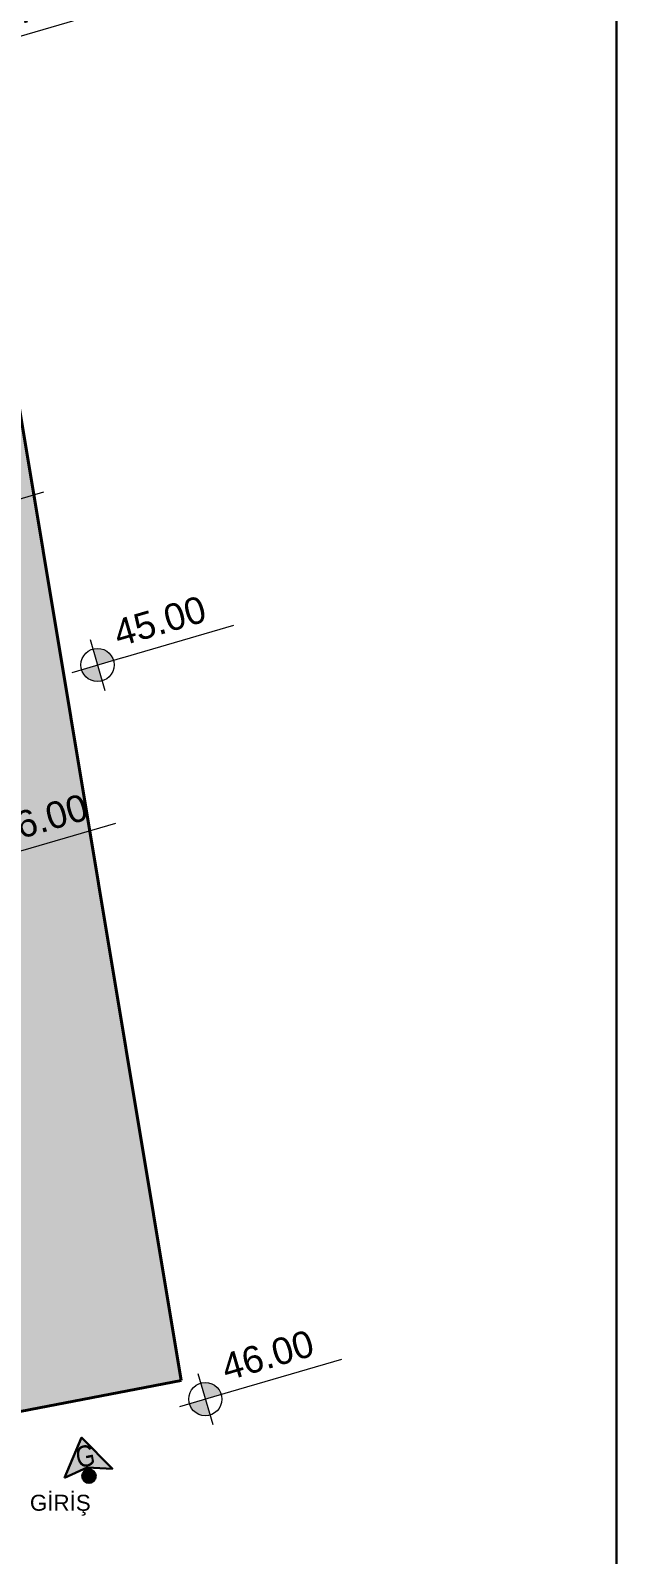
# Model space of a CAD drawing. Header units: millimetres. Extents: x 694231 to 734331, y 4486031 to 4541543.
# Drawn here: x 720170 to 721489, y 4488664 to 4492095 of the extents above; entities that cross this region are included whole.
import ezdxf
from ezdxf.enums import TextEntityAlignment as Align

# ---------------------------------------------------------------- set-up
doc = ezdxf.new("R2010")
doc.units = ezdxf.units.MM
for name, color, linetype, lineweight in [('_P10_İ_GirişBina', 250, 'Continuous', 15), ('_P3_S_Duvar_Ç', 7, 'Continuous', 30), ('VAZİYET PLANI KOT SEMBOL BS(M)', 2, 'Continuous', 18), ('VAZİYET PLANI KOT YAZI BS(M)', 1, 'Continuous', 18)]:
    doc.layers.add(name, color=color, linetype=linetype, lineweight=lineweight)
doc.styles.add('LYO_LJD', font='times.ttf')
doc.styles.add('on02.0mm-Arial', font='arial.ttf', dxfattribs={"height": 2})
doc.styles.get("Standard").update_dxf_attribs({"font": 'arial.ttf'})

# ---------------------------------------------------------------- blocks, each defined once
blk = doc.blocks.new('*U2')
at = {"layer": 'VAZİYET PLANI KOT SEMBOL BS(M)', "extrusion": (-3.94233e-09, -3.15733e-08, 1)}
h = blk.add_hatch(color=5, dxfattribs=at)
h.dxf.hatch_style = 1
h.paths.add_polyline_path([(0, 7.75), (0, 0), (7.75, 0, 0.414214)])
h.paths.add_polyline_path([(0, 0), (-7.75, 0, 0.414214), (0, -7.75)])
at = {"layer": 'VAZİYET PLANI KOT SEMBOL BS(M)', "color": 5, "extrusion": (-3.94233e-09, -3.15733e-08, 1)}
blk.add_line((12.41, 0, 0), (66.39, 0, 0), dxfattribs=at)
for points in [[(0, 12.4), (0, -12.4)], [(-12.4, 0), (12.4, 0)]]:
    blk.add_lwpolyline(points, dxfattribs=at)
blk.add_circle((0, 0), 7.75, dxfattribs=at)
at = {"layer": 'VAZİYET PLANI KOT YAZI BS(M)', "extrusion": (-3.94233e-09, -3.15733e-08, 1), "style": 'on02.0mm-Arial'}
for tag, p in [('BDK', (11.82, 1.55)), ('TZK', (11.82, -18.37))]:
    blk.add_attdef(tag, text='', height=12.5, dxfattribs=at).set_placement(p, align=Align.BOTTOM_LEFT)
blk = doc.blocks.new('G_BINA')
at = {"layer": '_P10_İ_GirişBina'}
h = blk.add_hatch(color=31, dxfattribs=at)
h.dxf.hatch_style = 1
h.paths.add_polyline_path([(-0.393, -0.098), (0, 0.488), (0.393, -0.098), (0, 0)])
h = blk.add_hatch(color=31, dxfattribs=at)
h.dxf.hatch_style = 1
edge = h.paths.add_edge_path()
edge.add_arc((0, -0.144), 0.109, 0, 360)
at = {"layer": '_P10_İ_GirişBina', "lineweight": 30}
blk.add_lwpolyline([(-0.393, -0.098), (0, 0.488), (0.393, -0.098), (0, 0)], close=True, dxfattribs=at)
blk.add_circle((0, -0.144), 0.109, dxfattribs=at)
at = {"layer": '_P10_İ_GirişBina', "insert": (0.003, 0.355), "char_height": 0.34, "width": 1.584, "attachment_point": 2, "style": 'LYO_LJD'}
blk.add_mtext('{\\fArial Narrow|b0|i0|c162|p34;G}', dxfattribs=at)

msp = doc.modelspace()

# ---------------------------------------------------------------- hatches: boundary and pattern name
at = {"layer": '_P3_S_Duvar_Ç', "lineweight": 30, "true_color": 0x939598}
h = msp.add_hatch(color=252, dxfattribs=at)
h.dxf.hatch_style = 1
h.paths.add_polyline_path([(718170.9, 4489113.3), (719993.5, 4489472.8), (719896.7, 4489963.5), (719994.8, 4489982.8), (719958.1, 4490169.1), (719860, 4490149.8), (719750, 4490707.8), (719693.9, 4490992), (719603.2, 4491452), (720093.7, 4491549.1), (720509.2, 4489055.8), (716715.8, 4488325.7), (716633.7, 4488818.9)])

# ---------------------------------------------------------------- linework, layer by layer
at = {"color": 1, "lineweight": 40}
msp.add_lwpolyline([(720509.2, 4489055.8), (720012, 4492042.6), (716221.5, 4491295.2), (716715.8, 4488325.7)], close=True, dxfattribs=at)
at = {"color": 1, "lineweight": 30}
msp.add_lwpolyline([(718506.2, 4488670.3), (720509.2, 4489055.8)], dxfattribs=at)
at = {"layer": '_P3_S_Duvar_Ç', "color": 7, "lineweight": 30}
msp.add_lwpolyline([(715485.8, 4493909.2), (721489.4, 4493909.2), (721489.4, 4486031.5), (715485.8, 4486031.5)], close=True, dxfattribs=at)

# ---------------------------------------------------------------- block references
at = {"layer": '_P10_İ_GirişBina', "xscale": 139.9999999410171, "yscale": 139.9999999410171, "zscale": 139.9999999410171, "rotation": 10.78502264175632}
msp.add_blockref('G_BINA', (720297.9, 4488860.1), dxfattribs=at)
at = {"layer": 'VAZİYET PLANI KOT SEMBOL BS(M)', "extrusion": (-4.99228e-08, 1.83037e-08, 1)}
ref = msp.add_blockref('*U2', (720012, 4492042.6, 0), dxfattribs=dict(at, xscale=4.821428571428654, yscale=4.821428571428654, zscale=4.821428571428654, rotation=16.29144000276388))
ref.add_attrib('BDK', '44.00', dxfattribs={"layer": 'VAZİYET PLANI KOT YAZI BS(M)', "extrusion": (-4.48498e-08, -1.31077e-08, 1), "height": 60.27, "rotation": 16.2914, "style": 'on02.0mm-Arial'}).set_placement((720064.6, 4492065.7, -0.1), align=Align.BOTTOM_LEFT)
ref = msp.add_blockref('*U2', (719892.6, 4490966.2, 0), dxfattribs=dict(at, xscale=4.821428571428654, yscale=4.821428571428654, zscale=4.821428571428654, rotation=16.29144000276388))
ref.add_attrib('BDK', '46.00', dxfattribs={"layer": 'VAZİYET PLANI KOT YAZI BS(M)', "color": 6, "extrusion": (-4.48498e-08, -1.31077e-08, 1), "height": 60.27, "rotation": 16.2914, "style": 'on02.0mm-Arial'}).set_placement((719945.2, 4490989.4, -0.1), align=Align.BOTTOM_LEFT)
ref = msp.add_blockref('*U2', (720321, 4490666.6, 0), dxfattribs=dict(at, xscale=4.821428571428654, yscale=4.821428571428654, zscale=4.821428571428654, rotation=16.29144000276388))
ref.add_attrib('BDK', '45.00', dxfattribs={"layer": 'VAZİYET PLANI KOT YAZI BS(M)', "extrusion": (-4.48498e-08, -1.31077e-08, 1), "height": 60.27, "rotation": 16.2914, "style": 'on02.0mm-Arial'}).set_placement((720373.6, 4490689.8, -0.1), align=Align.BOTTOM_LEFT)
ref = msp.add_blockref('*U2', (720054.8, 4490220.7, 0), dxfattribs=dict(at, xscale=4.821428571428654, yscale=4.821428571428654, zscale=4.821428571428654, rotation=16.29144000276388))
ref.add_attrib('BDK', '46.00', dxfattribs={"layer": 'VAZİYET PLANI KOT YAZI BS(M)', "color": 6, "extrusion": (-4.48498e-08, -1.31077e-08, 1), "height": 60.27, "rotation": 16.2914, "style": 'on02.0mm-Arial'}).set_placement((720107.4, 4490243.9, -0.1), align=Align.BOTTOM_LEFT)
ref = msp.add_blockref('*U2', (720563.7, 4489013.8, 0), dxfattribs=dict(at, xscale=4.821428571428654, yscale=4.821428571428654, zscale=4.821428571428654, rotation=16.29144000276388))
ref.add_attrib('BDK', '46.00', dxfattribs={"layer": 'VAZİYET PLANI KOT YAZI BS(M)', "extrusion": (-4.48498e-08, -1.31077e-08, 1), "height": 60.27, "rotation": 16.2914, "style": 'on02.0mm-Arial'}).set_placement((720616.3, 4489036.9, -0.1), align=Align.BOTTOM_LEFT)

# ---------------------------------------------------------------- texts
at = {"layer": '_P3_S_Duvar_Ç', "color": 240, "lineweight": 30, "true_color": 0xed1f24, "insert": (720168.8, 4488798.4), "char_height": 36, "attachment_point": 1}
msp.add_mtext_dynamic_manual_height_columns('{\\C7;GİRİŞ}', width=15506.701, gutter_width=250, heights=[0], dxfattribs=at)

doc.saveas('drawing.dxf')
